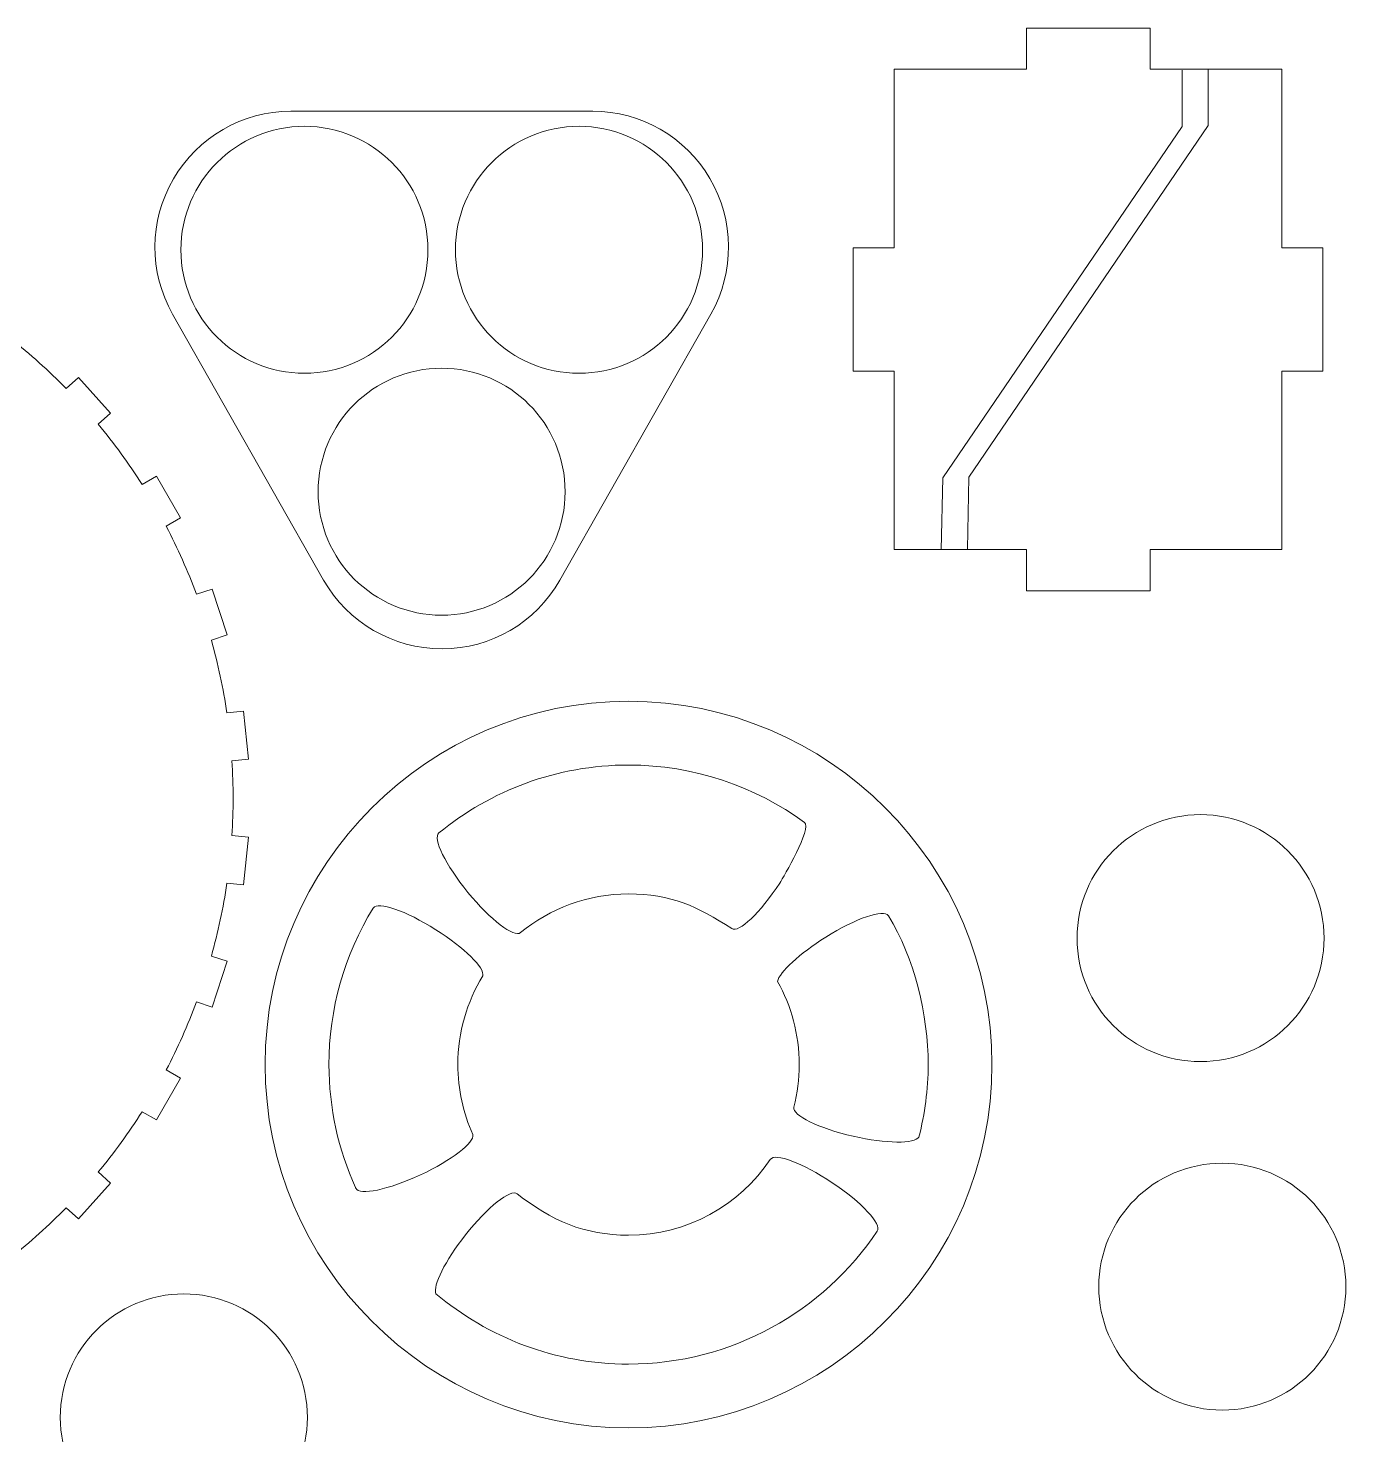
# Model space of a CAD drawing. Header units: centimetres. Extents: x -259 to 261, y 17 to 228.
# Drawn here: x -110.03 to -100.43, y 102.9 to 113.15 of the extents above; entities that cross this region are included whole.
import ezdxf

# ---------------------------------------------------------------- set-up
doc = ezdxf.new("R2010")
doc.units = ezdxf.units.CM
doc.header["$MEASUREMENT"] = 0
doc.layers.add('layer 1', color=7, linetype='Continuous')

msp = doc.modelspace()

# ---------------------------------------------------------------- linework, layer by layer
at = {"layer": 'layer 1', "color": 250, "lineweight": 9}
for points, knots in [([(-100.89991, 111.5493), (-100.89991, 111.5493), (-100.89991, 112.8493), (-100.89991, 112.8493), (-100.89991, 112.8493), (-100.89991, 112.8493), (-101.85894, 112.8493), (-101.85894, 112.8493), (-101.85894, 112.8493), (-101.85894, 112.8493), (-101.85894, 113.14931), (-101.85894, 113.14931), (-101.85894, 113.14931), (-101.85894, 113.14931), (-102.75894, 113.14931), (-102.75894, 113.14931), (-102.75894, 113.14931), (-102.75894, 113.14931), (-102.75894, 112.8493), (-102.75894, 112.8493), (-102.75894, 112.8493), (-102.75894, 112.8493), (-103.72298, 112.8493), (-103.72298, 112.8493), (-103.72298, 112.8493), (-103.72298, 112.8493), (-103.72298, 111.5493), (-103.72298, 111.5493), (-103.72298, 111.5493), (-103.72298, 111.5493), (-104.02298, 111.5493), (-104.02298, 111.5493), (-104.02298, 111.5493), (-104.02298, 111.5493), (-104.02298, 110.6493), (-104.02298, 110.6493), (-104.02298, 110.6493), (-104.02298, 110.6493), (-103.72298, 110.6493), (-103.72298, 110.6493), (-103.72298, 110.6493), (-103.72298, 110.6493), (-103.72298, 109.3493), (-103.72298, 109.3493), (-103.72298, 109.3493), (-103.72298, 109.3493), (-102.75894, 109.3493), (-102.75894, 109.3493), (-102.75894, 109.3493), (-102.75894, 109.3493), (-102.75894, 109.04931), (-102.75894, 109.04931), (-102.75894, 109.04931), (-102.75894, 109.04931), (-101.85894, 109.04931), (-101.85894, 109.04931), (-101.85894, 109.04931), (-101.85894, 109.04931), (-101.85894, 109.3493), (-101.85894, 109.3493), (-101.85894, 109.3493), (-101.85894, 109.3493), (-100.89991, 109.3493), (-100.89991, 109.3493), (-100.89991, 109.3493), (-100.89991, 109.3493), (-100.89991, 110.6493), (-100.89991, 110.6493), (-100.89991, 110.6493), (-100.89991, 110.6493), (-100.59991, 110.6493), (-100.59991, 110.6493), (-100.59991, 110.6493), (-100.59991, 110.6493), (-100.59991, 111.5493), (-100.59991, 111.5493), (-100.59991, 111.5493), (-100.59991, 111.5493), (-100.89991, 111.5493), (-100.89991, 111.5493)], [0, 0, 0, 0, 0.04761905, 0.04761905, 0.04761905, 0.04761905, 0.0952381, 0.0952381, 0.0952381, 0.0952381, 0.14285714, 0.14285714, 0.14285714, 0.14285714, 0.19047619, 0.19047619, 0.19047619, 0.19047619, 0.23809524, 0.23809524, 0.23809524, 0.23809524, 0.28571429, 0.28571429, 0.28571429, 0.28571429, 0.33333333, 0.33333333, 0.33333333, 0.33333333, 0.38095238, 0.38095238, 0.38095238, 0.38095238, 0.42857143, 0.42857143, 0.42857143, 0.42857143, 0.47619048, 0.47619048, 0.47619048, 0.47619048, 0.52380952, 0.52380952, 0.52380952, 0.52380952, 0.57142857, 0.57142857, 0.57142857, 0.57142857, 0.61904762, 0.61904762, 0.61904762, 0.61904762, 0.66666667, 0.66666667, 0.66666667, 0.66666667, 0.71428571, 0.71428571, 0.71428571, 0.71428571, 0.76190476, 0.76190476, 0.76190476, 0.76190476, 0.80952381, 0.80952381, 0.80952381, 0.80952381, 0.85714286, 0.85714286, 0.85714286, 0.85714286, 0.9047619, 0.9047619, 0.9047619, 0.9047619, 1, 1, 1, 1]), ([(-107.88138, 109.1263), (-107.70474, 108.81631), (-107.37511, 108.62519), (-107.01833, 108.62589), (-107.01833, 108.62589), (-106.66155, 108.62659), (-106.33459, 108.81562), (-106.15916, 109.1263), (-106.15916, 109.1263), (-106.15916, 109.1263), (-105.05916, 111.0655), (-105.05916, 111.0655), (-105.05916, 111.0655), (-104.8857, 111.37263), (-104.88854, 111.74881), (-105.06664, 112.05328), (-105.06664, 112.05328), (-105.24473, 112.35775), (-105.56754, 112.54462), (-105.92027, 112.54396), (-105.92027, 112.54396), (-105.92027, 112.54396), (-108.12027, 112.54396), (-108.12027, 112.54396), (-108.12027, 112.54396), (-108.473, 112.5433), (-108.7988, 112.35522), (-108.97576, 112.0501), (-108.97576, 112.0501), (-109.15272, 111.74497), (-109.15598, 111.37198), (-108.98138, 111.0655), (-108.98138, 111.0655), (-108.98138, 111.0655), (-107.88138, 109.1263), (-107.88138, 109.1263)], [0, 0, 0, 0, 0.1, 0.1, 0.1, 0.1, 0.2, 0.2, 0.2, 0.2, 0.3, 0.3, 0.3, 0.3, 0.4, 0.4, 0.4, 0.4, 0.5, 0.5, 0.5, 0.5, 0.6, 0.6, 0.6, 0.6, 0.7, 0.7, 0.7, 0.7, 0.8, 0.8, 0.8, 0.8, 1, 1, 1, 1]), ([(-110.37427, 111.19019), (-110.37427, 111.19019), (-110.0903, 110.98387), (-110.0903, 110.98387), (-110.0903, 110.98387), (-110.0903, 110.98387), (-110.16119, 110.8863), (-110.16119, 110.8863), (-110.16119, 110.8863), (-110.01912, 110.77388), (-109.88435, 110.65254), (-109.7577, 110.52299), (-109.7577, 110.52299), (-109.7577, 110.52299), (-109.66808, 110.6037), (-109.66808, 110.6037), (-109.66808, 110.6037), (-109.66808, 110.6037), (-109.43321, 110.34285), (-109.43321, 110.34285), (-109.43321, 110.34285), (-109.43321, 110.34285), (-109.52283, 110.26215), (-109.52283, 110.26215), (-109.52283, 110.26215), (-109.40725, 110.12265), (-109.30065, 109.97594), (-109.20371, 109.8229), (-109.20371, 109.8229), (-109.20371, 109.8229), (-109.09925, 109.8832), (-109.09925, 109.8832), (-109.09925, 109.8832), (-109.09925, 109.8832), (-108.92375, 109.57922), (-108.92375, 109.57922), (-108.92375, 109.57922), (-108.92375, 109.57922), (-109.02821, 109.51892), (-109.02821, 109.51892), (-109.02821, 109.51892), (-108.94414, 109.35845), (-108.87038, 109.19277), (-108.80737, 109.02291), (-108.80737, 109.02291), (-108.80737, 109.02291), (-108.69266, 109.06019), (-108.69266, 109.06019), (-108.69266, 109.06019), (-108.69266, 109.06019), (-108.5842, 108.72637), (-108.5842, 108.72637), (-108.5842, 108.72637), (-108.5842, 108.72637), (-108.6989, 108.6891), (-108.6989, 108.6891), (-108.6989, 108.6891), (-108.65005, 108.51464), (-108.61234, 108.33726), (-108.58602, 108.15801), (-108.58602, 108.15801), (-108.58602, 108.15801), (-108.46607, 108.17063), (-108.46607, 108.17063), (-108.46607, 108.17063), (-108.46607, 108.17063), (-108.42938, 107.82155), (-108.42938, 107.82155), (-108.42938, 107.82155), (-108.42938, 107.82155), (-108.54932, 107.80892), (-108.54932, 107.80892), (-108.54932, 107.80892), (-108.53781, 107.62812), (-108.53781, 107.44678), (-108.54932, 107.26599), (-108.54932, 107.26599), (-108.54932, 107.26599), (-108.42938, 107.25338), (-108.42938, 107.25338), (-108.42938, 107.25338), (-108.42938, 107.25338), (-108.46607, 106.90431), (-108.46607, 106.90431), (-108.46607, 106.90431), (-108.46607, 106.90431), (-108.58602, 106.91691), (-108.58602, 106.91691), (-108.58602, 106.91691), (-108.61234, 106.73767), (-108.65005, 106.56029), (-108.6989, 106.38584), (-108.6989, 106.38584), (-108.6989, 106.38584), (-108.5842, 106.34856), (-108.5842, 106.34856), (-108.5842, 106.34856), (-108.5842, 106.34856), (-108.69266, 106.01474), (-108.69266, 106.01474), (-108.69266, 106.01474), (-108.69266, 106.01474), (-108.80737, 106.05201), (-108.80737, 106.05201), (-108.80737, 106.05201), (-108.87038, 105.88217), (-108.94414, 105.71649), (-109.02821, 105.556), (-109.02821, 105.556), (-109.02821, 105.556), (-108.92375, 105.4957), (-108.92375, 105.4957), (-108.92375, 105.4957), (-108.92375, 105.4957), (-109.09925, 105.19173), (-109.09925, 105.19173), (-109.09925, 105.19173), (-109.09925, 105.19173), (-109.20371, 105.25203), (-109.20371, 105.25203), (-109.20371, 105.25203), (-109.30065, 105.09899), (-109.40725, 104.95228), (-109.52283, 104.81279), (-109.52283, 104.81279), (-109.52283, 104.81279), (-109.43321, 104.73208), (-109.43321, 104.73208), (-109.43321, 104.73208), (-109.43321, 104.73208), (-109.66808, 104.47124), (-109.66808, 104.47124), (-109.66808, 104.47124), (-109.66808, 104.47124), (-109.7577, 104.55193), (-109.7577, 104.55193), (-109.7577, 104.55193), (-109.88435, 104.4224), (-110.01912, 104.30105), (-110.16119, 104.18864), (-110.16119, 104.18864), (-110.16119, 104.18864), (-110.0903, 104.09106), (-110.0903, 104.09106), (-110.0903, 104.09106), (-110.0903, 104.09106), (-110.37427, 103.88475), (-110.37427, 103.88475), (-110.37427, 103.88475), (-110.37427, 103.88475), (-110.44516, 103.98232), (-110.44516, 103.98232), (-110.44516, 103.98232), (-110.59597, 103.88195), (-110.75303, 103.79127), (-110.91536, 103.71084), (-110.91536, 103.71084), (-110.91536, 103.71084), (-110.86631, 103.60067), (-110.86631, 103.60067), (-110.86631, 103.60067), (-110.86631, 103.60067), (-111.18696, 103.4579), (-111.18696, 103.4579), (-111.18696, 103.4579), (-111.18696, 103.4579), (-111.23602, 103.56808), (-111.23602, 103.56808), (-111.23602, 103.56808), (-111.4044, 103.50126), (-111.57687, 103.44522), (-111.75238, 103.4003), (-111.75238, 103.4003), (-111.75238, 103.4003), (-111.72731, 103.28233), (-111.72731, 103.28233), (-111.72731, 103.28233), (-111.72731, 103.28233), (-112.07064, 103.20936), (-112.07064, 103.20936), (-112.07064, 103.20936), (-112.07064, 103.20936), (-112.09572, 103.32733), (-112.09572, 103.32733), (-112.09572, 103.32733), (-112.27432, 103.29698), (-112.45468, 103.27802), (-112.63569, 103.27057), (-112.63569, 103.27057), (-112.63569, 103.27057), (-112.63569, 103.14997), (-112.63569, 103.14997), (-112.63569, 103.14997), (-112.63569, 103.14997), (-112.98669, 103.14997), (-112.98669, 103.14997), (-112.98669, 103.14997), (-112.98669, 103.14997), (-112.98669, 103.27057), (-112.98669, 103.27057), (-112.98669, 103.27057), (-113.1677, 103.27802), (-113.34805, 103.29698), (-113.52665, 103.32733), (-113.52665, 103.32733), (-113.52665, 103.32733), (-113.55174, 103.20936), (-113.55174, 103.20936), (-113.55174, 103.20936), (-113.55174, 103.20936), (-113.89506, 103.28233), (-113.89506, 103.28233), (-113.89506, 103.28233), (-113.89506, 103.28233), (-113.86999, 103.4003), (-113.86999, 103.4003), (-113.86999, 103.4003), (-114.0455, 103.44522), (-114.21797, 103.50126), (-114.38636, 103.56808), (-114.38636, 103.56808), (-114.38636, 103.56808), (-114.43542, 103.4579), (-114.43542, 103.4579), (-114.43542, 103.4579), (-114.43542, 103.4579), (-114.75607, 103.60067), (-114.75607, 103.60067), (-114.75607, 103.60067), (-114.75607, 103.60067), (-114.70702, 103.71084), (-114.70702, 103.71084), (-114.70702, 103.71084), (-114.86935, 103.79127), (-115.02641, 103.88195), (-115.17722, 103.98232), (-115.17722, 103.98232), (-115.17722, 103.98232), (-115.24811, 103.88475), (-115.24811, 103.88475), (-115.24811, 103.88475), (-115.24811, 103.88475), (-115.53208, 104.09106), (-115.53208, 104.09106), (-115.53208, 104.09106), (-115.53208, 104.09106), (-115.46119, 104.18864), (-115.46119, 104.18864), (-115.46119, 104.18864), (-115.60325, 104.30105), (-115.73802, 104.4224), (-115.86468, 104.55193), (-115.86468, 104.55193), (-115.86468, 104.55193), (-115.9543, 104.47124), (-115.9543, 104.47124), (-115.9543, 104.47124), (-115.9543, 104.47124), (-116.18916, 104.73208), (-116.18916, 104.73208), (-116.18916, 104.73208), (-116.18916, 104.73208), (-116.09954, 104.81279), (-116.09954, 104.81279), (-116.09954, 104.81279), (-116.21513, 104.95228), (-116.32172, 105.09899), (-116.41867, 105.25203), (-116.41867, 105.25203), (-116.41867, 105.25203), (-116.52313, 105.19173), (-116.52313, 105.19173), (-116.52313, 105.19173), (-116.52313, 105.19173), (-116.69863, 105.4957), (-116.69863, 105.4957), (-116.69863, 105.4957), (-116.69863, 105.4957), (-116.59417, 105.556), (-116.59417, 105.556), (-116.59417, 105.556), (-116.67823, 105.71649), (-116.75199, 105.88217), (-116.81501, 106.05201), (-116.81501, 106.05201), (-116.81501, 106.05201), (-116.92971, 106.01474), (-116.92971, 106.01474), (-116.92971, 106.01474), (-116.92971, 106.01474), (-117.03817, 106.34856), (-117.03817, 106.34856), (-117.03817, 106.34856), (-117.03817, 106.34856), (-116.92348, 106.38584), (-116.92348, 106.38584), (-116.92348, 106.38584), (-116.97233, 106.56029), (-117.01003, 106.73767), (-117.03636, 106.91691), (-117.03636, 106.91691), (-117.03636, 106.91691), (-117.15631, 106.90431), (-117.15631, 106.90431), (-117.15631, 106.90431), (-117.15631, 106.90431), (-117.193, 107.25338), (-117.193, 107.25338), (-117.193, 107.25338), (-117.193, 107.25338), (-117.07305, 107.26599), (-117.07305, 107.26599), (-117.07305, 107.26599), (-117.08456, 107.44679), (-117.08456, 107.62814), (-117.07305, 107.80894), (-117.07305, 107.80894), (-117.07305, 107.80894), (-117.193, 107.82155), (-117.193, 107.82155), (-117.193, 107.82155), (-117.193, 107.82155), (-117.15631, 108.17063), (-117.15631, 108.17063), (-117.15631, 108.17063), (-117.15631, 108.17063), (-117.03636, 108.15801), (-117.03636, 108.15801), (-117.03636, 108.15801), (-117.01003, 108.33726), (-116.97233, 108.51464), (-116.92348, 108.6891), (-116.92348, 108.6891), (-116.92348, 108.6891), (-117.03817, 108.72637), (-117.03817, 108.72637), (-117.03817, 108.72637), (-117.03817, 108.72637), (-116.92971, 109.06019), (-116.92971, 109.06019), (-116.92971, 109.06019), (-116.92971, 109.06019), (-116.81501, 109.02291), (-116.81501, 109.02291), (-116.81501, 109.02291), (-116.75199, 109.19277), (-116.67823, 109.35845), (-116.59417, 109.51892), (-116.59417, 109.51892), (-116.59417, 109.51892), (-116.69863, 109.57922), (-116.69863, 109.57922), (-116.69863, 109.57922), (-116.69863, 109.57922), (-116.52313, 109.8832), (-116.52313, 109.8832), (-116.52313, 109.8832), (-116.52313, 109.8832), (-116.41867, 109.8229), (-116.41867, 109.8229), (-116.41867, 109.8229), (-116.32172, 109.97594), (-116.21513, 110.12265), (-116.09954, 110.26215), (-116.09954, 110.26215), (-116.09954, 110.26215), (-116.18916, 110.34285), (-116.18916, 110.34285), (-116.18916, 110.34285), (-116.18916, 110.34285), (-115.9543, 110.6037), (-115.9543, 110.6037), (-115.9543, 110.6037), (-115.9543, 110.6037), (-115.86468, 110.52299), (-115.86468, 110.52299), (-115.86468, 110.52299), (-115.73802, 110.65254), (-115.60325, 110.77388), (-115.46119, 110.8863), (-115.46119, 110.8863), (-115.46119, 110.8863), (-115.53208, 110.98387), (-115.53208, 110.98387), (-115.53208, 110.98387), (-115.53208, 110.98387), (-115.24811, 111.19019), (-115.24811, 111.19019), (-115.24811, 111.19019), (-115.24811, 111.19019), (-115.17722, 111.09261), (-115.17722, 111.09261), (-115.17722, 111.09261), (-115.02641, 111.19298), (-114.86935, 111.28366), (-114.70702, 111.36408), (-114.70702, 111.36408), (-114.70702, 111.36408), (-114.75607, 111.47426), (-114.75607, 111.47426), (-114.75607, 111.47426), (-114.75607, 111.47426), (-114.43542, 111.61703), (-114.43542, 111.61703), (-114.43542, 111.61703), (-114.43542, 111.61703), (-114.38636, 111.50685), (-114.38636, 111.50685), (-114.38636, 111.50685), (-114.21797, 111.57366), (-114.0455, 111.62971), (-113.86999, 111.67462), (-113.86999, 111.67462), (-113.86999, 111.67462), (-113.89506, 111.7926), (-113.89506, 111.7926), (-113.89506, 111.7926), (-113.89506, 111.7926), (-113.55174, 111.86558), (-113.55174, 111.86558), (-113.55174, 111.86558), (-113.55174, 111.86558), (-113.52665, 111.74761), (-113.52665, 111.74761), (-113.52665, 111.74761), (-113.34805, 111.77796), (-113.1677, 111.79691), (-112.98669, 111.80435), (-112.98669, 111.80435), (-112.98669, 111.80435), (-112.98669, 111.92497), (-112.98669, 111.92497), (-112.98669, 111.92497), (-112.98669, 111.92497), (-112.63569, 111.92497), (-112.63569, 111.92497), (-112.63569, 111.92497), (-112.63569, 111.92497), (-112.63569, 111.80435), (-112.63569, 111.80435), (-112.63569, 111.80435), (-112.45468, 111.79691), (-112.27432, 111.77796), (-112.09572, 111.74761), (-112.09572, 111.74761), (-112.09572, 111.74761), (-112.07064, 111.86558), (-112.07064, 111.86558), (-112.07064, 111.86558), (-112.07064, 111.86558), (-111.72731, 111.7926), (-111.72731, 111.7926), (-111.72731, 111.7926), (-111.72731, 111.7926), (-111.75238, 111.67462), (-111.75238, 111.67462), (-111.75238, 111.67462), (-111.57687, 111.62971), (-111.4044, 111.57366), (-111.23602, 111.50685), (-111.23602, 111.50685), (-111.23602, 111.50685), (-111.18696, 111.61703), (-111.18696, 111.61703), (-111.18696, 111.61703), (-111.18696, 111.61703), (-110.86631, 111.47426), (-110.86631, 111.47426), (-110.86631, 111.47426), (-110.86631, 111.47426), (-110.91536, 111.36408), (-110.91536, 111.36408), (-110.91536, 111.36408), (-110.75303, 111.28366), (-110.59597, 111.19298), (-110.44516, 111.09261), (-110.44516, 111.09261), (-110.44516, 111.09261), (-110.37427, 111.19019), (-110.37427, 111.19019)], [0, 0, 0, 0, 0.00826446, 0.00826446, 0.00826446, 0.00826446, 0.01652893, 0.01652893, 0.01652893, 0.01652893, 0.02479339, 0.02479339, 0.02479339, 0.02479339, 0.03305785, 0.03305785, 0.03305785, 0.03305785, 0.04132231, 0.04132231, 0.04132231, 0.04132231, 0.04958678, 0.04958678, 0.04958678, 0.04958678, 0.05785124, 0.05785124, 0.05785124, 0.05785124, 0.0661157, 0.0661157, 0.0661157, 0.0661157, 0.07438017, 0.07438017, 0.07438017, 0.07438017, 0.08264463, 0.08264463, 0.08264463, 0.08264463, 0.09090909, 0.09090909, 0.09090909, 0.09090909, 0.09917355, 0.09917355, 0.09917355, 0.09917355, 0.10743802, 0.10743802, 0.10743802, 0.10743802, 0.11570248, 0.11570248, 0.11570248, 0.11570248, 0.12396694, 0.12396694, 0.12396694, 0.12396694, 0.1322314, 0.1322314, 0.1322314, 0.1322314, 0.14049587, 0.14049587, 0.14049587, 0.14049587, 0.14876033, 0.14876033, 0.14876033, 0.14876033, 0.15702479, 0.15702479, 0.15702479, 0.15702479, 0.16528926, 0.16528926, 0.16528926, 0.16528926, 0.17355372, 0.17355372, 0.17355372, 0.17355372, 0.18181818, 0.18181818, 0.18181818, 0.18181818, 0.19008264, 0.19008264, 0.19008264, 0.19008264, 0.19834711, 0.19834711, 0.19834711, 0.19834711, 0.20661157, 0.20661157, 0.20661157, 0.20661157, 0.21487603, 0.21487603, 0.21487603, 0.21487603, 0.2231405, 0.2231405, 0.2231405, 0.2231405, 0.23140496, 0.23140496, 0.23140496, 0.23140496, 0.23966942, 0.23966942, 0.23966942, 0.23966942, 0.24793388, 0.24793388, 0.24793388, 0.24793388, 0.25619835, 0.25619835, 0.25619835, 0.25619835, 0.26446281, 0.26446281, 0.26446281, 0.26446281, 0.27272727, 0.27272727, 0.27272727, 0.27272727, 0.28099174, 0.28099174, 0.28099174, 0.28099174, 0.2892562, 0.2892562, 0.2892562, 0.2892562, 0.29752066, 0.29752066, 0.29752066, 0.29752066, 0.30578512, 0.30578512, 0.30578512, 0.30578512, 0.31404959, 0.31404959, 0.31404959, 0.31404959, 0.32231405, 0.32231405, 0.32231405, 0.32231405, 0.33057851, 0.33057851, 0.33057851, 0.33057851, 0.33884298, 0.33884298, 0.33884298, 0.33884298, 0.34710744, 0.34710744, 0.34710744, 0.34710744, 0.3553719, 0.3553719, 0.3553719, 0.3553719, 0.36363636, 0.36363636, 0.36363636, 0.36363636, 0.37190083, 0.37190083, 0.37190083, 0.37190083, 0.38016529, 0.38016529, 0.38016529, 0.38016529, 0.38842975, 0.38842975, 0.38842975, 0.38842975, 0.39669421, 0.39669421, 0.39669421, 0.39669421, 0.40495868, 0.40495868, 0.40495868, 0.40495868, 0.41322314, 0.41322314, 0.41322314, 0.41322314, 0.4214876, 0.4214876, 0.4214876, 0.4214876, 0.42975207, 0.42975207, 0.42975207, 0.42975207, 0.43801653, 0.43801653, 0.43801653, 0.43801653, 0.44628099, 0.44628099, 0.44628099, 0.44628099, 0.45454545, 0.45454545, 0.45454545, 0.45454545, 0.46280992, 0.46280992, 0.46280992, 0.46280992, 0.47107438, 0.47107438, 0.47107438, 0.47107438, 0.47933884, 0.47933884, 0.47933884, 0.47933884, 0.48760331, 0.48760331, 0.48760331, 0.48760331, 0.49586777, 0.49586777, 0.49586777, 0.49586777, 0.50413223, 0.50413223, 0.50413223, 0.50413223, 0.51239669, 0.51239669, 0.51239669, 0.51239669, 0.52066116, 0.52066116, 0.52066116, 0.52066116, 0.52892562, 0.52892562, 0.52892562, 0.52892562, 0.53719008, 0.53719008, 0.53719008, 0.53719008, 0.54545455, 0.54545455, 0.54545455, 0.54545455, 0.55371901, 0.55371901, 0.55371901, 0.55371901, 0.56198347, 0.56198347, 0.56198347, 0.56198347, 0.57024793, 0.57024793, 0.57024793, 0.57024793, 0.5785124, 0.5785124, 0.5785124, 0.5785124, 0.58677686, 0.58677686, 0.58677686, 0.58677686, 0.59504132, 0.59504132, 0.59504132, 0.59504132, 0.60330579, 0.60330579, 0.60330579, 0.60330579, 0.61157025, 0.61157025, 0.61157025, 0.61157025, 0.61983471, 0.61983471, 0.61983471, 0.61983471, 0.62809917, 0.62809917, 0.62809917, 0.62809917, 0.63636364, 0.63636364, 0.63636364, 0.63636364, 0.6446281, 0.6446281, 0.6446281, 0.6446281, 0.65289256, 0.65289256, 0.65289256, 0.65289256, 0.66115702, 0.66115702, 0.66115702, 0.66115702, 0.66942149, 0.66942149, 0.66942149, 0.66942149, 0.67768595, 0.67768595, 0.67768595, 0.67768595, 0.68595041, 0.68595041, 0.68595041, 0.68595041, 0.69421488, 0.69421488, 0.69421488, 0.69421488, 0.70247934, 0.70247934, 0.70247934, 0.70247934, 0.7107438, 0.7107438, 0.7107438, 0.7107438, 0.71900826, 0.71900826, 0.71900826, 0.71900826, 0.72727273, 0.72727273, 0.72727273, 0.72727273, 0.73553719, 0.73553719, 0.73553719, 0.73553719, 0.74380165, 0.74380165, 0.74380165, 0.74380165, 0.75206612, 0.75206612, 0.75206612, 0.75206612, 0.76033058, 0.76033058, 0.76033058, 0.76033058, 0.76859504, 0.76859504, 0.76859504, 0.76859504, 0.7768595, 0.7768595, 0.7768595, 0.7768595, 0.78512397, 0.78512397, 0.78512397, 0.78512397, 0.79338843, 0.79338843, 0.79338843, 0.79338843, 0.80165289, 0.80165289, 0.80165289, 0.80165289, 0.80991736, 0.80991736, 0.80991736, 0.80991736, 0.81818182, 0.81818182, 0.81818182, 0.81818182, 0.82644628, 0.82644628, 0.82644628, 0.82644628, 0.83471074, 0.83471074, 0.83471074, 0.83471074, 0.84297521, 0.84297521, 0.84297521, 0.84297521, 0.85123967, 0.85123967, 0.85123967, 0.85123967, 0.85950413, 0.85950413, 0.85950413, 0.85950413, 0.8677686, 0.8677686, 0.8677686, 0.8677686, 0.87603306, 0.87603306, 0.87603306, 0.87603306, 0.88429752, 0.88429752, 0.88429752, 0.88429752, 0.89256198, 0.89256198, 0.89256198, 0.89256198, 0.90082645, 0.90082645, 0.90082645, 0.90082645, 0.90909091, 0.90909091, 0.90909091, 0.90909091, 0.91735537, 0.91735537, 0.91735537, 0.91735537, 0.92561983, 0.92561983, 0.92561983, 0.92561983, 0.9338843, 0.9338843, 0.9338843, 0.9338843, 0.94214876, 0.94214876, 0.94214876, 0.94214876, 0.95041322, 0.95041322, 0.95041322, 0.95041322, 0.95867769, 0.95867769, 0.95867769, 0.95867769, 0.96694215, 0.96694215, 0.96694215, 0.96694215, 0.97520661, 0.97520661, 0.97520661, 0.97520661, 0.98347107, 0.98347107, 0.98347107, 0.98347107, 1, 1, 1, 1]), ([(-105.65924, 102.94753), (-104.20077, 102.94753), (-103.01117, 104.13709), (-103.01117, 105.5956), (-103.01117, 105.5956), (-103.01117, 107.05407), (-104.20077, 108.24363), (-105.65924, 108.24363), (-105.65924, 108.24363), (-107.11775, 108.24363), (-108.30731, 107.05407), (-108.30731, 105.5956), (-108.30731, 105.5956), (-108.30731, 104.13709), (-107.11775, 102.94753), (-105.65924, 102.94753)], [0, 0, 0, 0, 0.2, 0.2, 0.2, 0.2, 0.4, 0.4, 0.4, 0.4, 0.6, 0.6, 0.6, 0.6, 1, 1, 1, 1]), ([(-105.65924, 106.83913), (-105.95744, 106.83913), (-106.23172, 106.73324), (-106.44636, 106.55714), (-106.44636, 106.55714), (-106.49364, 106.51843), (-106.66508, 106.64968), (-106.82928, 106.85027), (-106.82928, 106.85027), (-106.99348, 107.05087), (-107.08827, 107.24486), (-107.04099, 107.28356), (-107.04099, 107.28356), (-106.66419, 107.5927), (-106.18273, 107.7786), (-105.65924, 107.7786), (-105.65924, 107.7786), (-105.18093, 107.7786), (-104.7377, 107.62339), (-104.37734, 107.3608), (-104.37734, 107.3608), (-104.32086, 107.31963), (-104.53031, 106.96104), (-104.55803, 106.91861), (-104.55803, 106.91861), (-104.69981, 106.70159), (-104.85621, 106.55276), (-104.90736, 106.58617), (-104.90736, 106.58617), (-105.15592, 106.7488), (-105.34957, 106.83913), (-105.65924, 106.83913)], [0, 0, 0, 0, 0.11111111, 0.11111111, 0.11111111, 0.11111111, 0.22222222, 0.22222222, 0.22222222, 0.22222222, 0.33333333, 0.33333333, 0.33333333, 0.33333333, 0.44444444, 0.44444444, 0.44444444, 0.44444444, 0.55555556, 0.55555556, 0.55555556, 0.55555556, 0.66666667, 0.66666667, 0.66666667, 0.66666667, 0.77777778, 0.77777778, 0.77777778, 0.77777778, 1, 1, 1, 1]), ([(-100.59146, 106.51691), (-100.59146, 107.01396), (-100.9944, 107.4169), (-101.49146, 107.41691), (-101.49146, 107.41691), (-101.98851, 107.41691), (-102.39146, 107.01396), (-102.39146, 106.51691), (-102.39146, 106.51691), (-102.39146, 106.01985), (-101.98852, 105.61691), (-101.49146, 105.61691), (-101.49146, 105.61691), (-100.99441, 105.6169), (-100.59146, 106.01984), (-100.59146, 106.51691)], [0, 0, 0, 0, 0.2, 0.2, 0.2, 0.2, 0.4, 0.4, 0.4, 0.4, 0.6, 0.6, 0.6, 0.6, 1, 1, 1, 1]), ([(-107.64856, 104.70007), (-107.77326, 104.97328), (-107.84228, 105.27664), (-107.84228, 105.5956), (-107.84228, 105.5956), (-107.84228, 105.99253), (-107.73095, 106.39902), (-107.51938, 106.73574), (-107.51938, 106.73574), (-107.48676, 106.78739), (-107.28263, 106.71708), (-107.06344, 106.57867), (-107.06344, 106.57867), (-106.85386, 106.44633), (-106.70533, 106.299), (-106.72132, 106.24124), (-106.72132, 106.24124), (-106.8364, 106.05285), (-106.9028, 105.83172), (-106.9028, 105.59559), (-106.9028, 105.59559), (-106.9028, 105.41389), (-106.86348, 105.24109), (-106.7938, 105.08485), (-106.7938, 105.08485), (-106.78159, 105.02632), (-106.9475, 104.89799), (-107.17443, 104.7922), (-107.17443, 104.7922), (-107.40938, 104.68266), (-107.62079, 104.63874), (-107.64659, 104.69413), (-107.64659, 104.69413), (-107.64747, 104.69601), (-107.64813, 104.69801), (-107.64856, 104.70007)], [0, 0, 0, 0, 0.1, 0.1, 0.1, 0.1, 0.2, 0.2, 0.2, 0.2, 0.3, 0.3, 0.3, 0.3, 0.4, 0.4, 0.4, 0.4, 0.5, 0.5, 0.5, 0.5, 0.6, 0.6, 0.6, 0.6, 0.7, 0.7, 0.7, 0.7, 0.8, 0.8, 0.8, 0.8, 1, 1, 1, 1]), ([(-104.41568, 105.59559), (-104.41568, 105.81532), (-104.47319, 106.02206), (-104.57391, 106.20152), (-104.57391, 106.20152), (-104.56162, 106.26802), (-104.41329, 106.40452), (-104.22273, 106.52411), (-104.22273, 106.52411), (-104.00315, 106.6619), (-103.79882, 106.73164), (-103.76636, 106.67989), (-103.76636, 106.67989), (-103.57563, 106.37552), (-103.4762, 105.95334), (-103.4762, 105.5956), (-103.4762, 105.5956), (-103.4762, 105.41343), (-103.50062, 105.23682), (-103.543, 105.06748), (-103.543, 105.06748), (-103.57544, 105.01676), (-103.78191, 105.01823), (-104.02147, 105.07288), (-104.02147, 105.07288), (-104.27421, 105.13055), (-104.46807, 105.22559), (-104.45449, 105.28516), (-104.45449, 105.28516), (-104.43032, 105.39218), (-104.41568, 105.48512), (-104.41568, 105.59559)], [0, 0, 0, 0, 0.11111111, 0.11111111, 0.11111111, 0.11111111, 0.22222222, 0.22222222, 0.22222222, 0.22222222, 0.33333333, 0.33333333, 0.33333333, 0.33333333, 0.44444444, 0.44444444, 0.44444444, 0.44444444, 0.55555556, 0.55555556, 0.55555556, 0.55555556, 0.66666667, 0.66666667, 0.66666667, 0.66666667, 0.77777778, 0.77777778, 0.77777778, 0.77777778, 1, 1, 1, 1]), ([(-106.47022, 104.65366), (-106.5182, 104.69148), (-106.68719, 104.5571), (-106.84766, 104.3535), (-106.84766, 104.3535), (-106.99507, 104.16646), (-107.08649, 103.98312), (-107.06278, 103.92571), (-107.06278, 103.92571), (-106.68284, 103.60573), (-106.19288, 103.41256), (-105.65924, 103.41256), (-105.65924, 103.41256), (-104.90563, 103.41256), (-104.23909, 103.79783), (-103.84662, 104.38149), (-103.84662, 104.38149), (-103.81262, 104.43227), (-103.95966, 104.59036), (-104.17504, 104.73462), (-104.17504, 104.73462), (-104.39042, 104.87887), (-104.59257, 104.95466), (-104.62658, 104.90391), (-104.62658, 104.90391), (-104.85026, 104.5715), (-105.22995, 104.35203), (-105.65924, 104.35203), (-105.65924, 104.35203), (-105.98135, 104.35203), (-106.22163, 104.45811), (-106.47022, 104.65366)], [0, 0, 0, 0, 0.11111111, 0.11111111, 0.11111111, 0.11111111, 0.22222222, 0.22222222, 0.22222222, 0.22222222, 0.33333333, 0.33333333, 0.33333333, 0.33333333, 0.44444444, 0.44444444, 0.44444444, 0.44444444, 0.55555556, 0.55555556, 0.55555556, 0.55555556, 0.66666667, 0.66666667, 0.66666667, 0.66666667, 0.77777778, 0.77777778, 0.77777778, 0.77777778, 1, 1, 1, 1]), ([(-100.43268, 103.97686), (-100.43268, 104.47391), (-100.83562, 104.87685), (-101.33268, 104.87686), (-101.33268, 104.87686), (-101.82973, 104.87686), (-102.23268, 104.47391), (-102.23268, 103.97686), (-102.23268, 103.97686), (-102.23268, 103.4798), (-101.82974, 103.07686), (-101.33268, 103.07686), (-101.33268, 103.07686), (-100.83563, 103.07685), (-100.43268, 103.47979), (-100.43268, 103.97686)], [0, 0, 0, 0, 0.2, 0.2, 0.2, 0.2, 0.4, 0.4, 0.4, 0.4, 0.6, 0.6, 0.6, 0.6, 1, 1, 1, 1]), ([(-107.99974, 103.02434), (-107.99974, 103.52139), (-108.40268, 103.92433), (-108.89974, 103.92434), (-108.89974, 103.92434), (-109.39679, 103.92434), (-109.79974, 103.52139), (-109.79974, 103.02434), (-109.79974, 103.02434), (-109.79974, 102.52728), (-109.3968, 102.12434), (-108.89974, 102.12434), (-108.89974, 102.12434), (-108.40269, 102.12433), (-107.99974, 102.52727), (-107.99974, 103.02434)], [0, 0, 0, 0, 0.2, 0.2, 0.2, 0.2, 0.4, 0.4, 0.4, 0.4, 0.6, 0.6, 0.6, 0.6, 1, 1, 1, 1])]:
    msp.add_open_spline(points, degree=3, knots=knots, dxfattribs=at)
at = {"layer": 'layer 1', "color": 2, "lineweight": 9}
for points, knots in [([(-103.38037, 109.34736), (-103.38037, 109.34736), (-103.36898, 109.87122), (-103.36898, 109.87122), (-103.36898, 109.87122), (-103.36898, 109.87122), (-101.62656, 112.4336), (-101.62656, 112.4336), (-101.62656, 112.4336), (-101.62656, 112.4336), (-101.62656, 112.84358), (-101.62656, 112.84358)], [0, 0, 0, 0, 0.25, 0.25, 0.25, 0.25, 0.5, 0.5, 0.5, 0.5, 1, 1, 1, 1]), ([(-103.19057, 109.35305), (-103.19057, 109.35305), (-103.17918, 109.87691), (-103.17918, 109.87691), (-103.17918, 109.87691), (-103.17918, 109.87691), (-101.43676, 112.43929), (-101.43676, 112.43929), (-101.43676, 112.43929), (-101.43676, 112.43929), (-101.43676, 112.84927), (-101.43676, 112.84927)], [0, 0, 0, 0, 0.25, 0.25, 0.25, 0.25, 0.5, 0.5, 0.5, 0.5, 1, 1, 1, 1]), ([(-108.92119, 111.53368), (-108.92119, 112.03073), (-108.51825, 112.43367), (-108.02119, 112.43368), (-108.02119, 112.43368), (-107.52414, 112.43368), (-107.12119, 112.03073), (-107.12119, 111.53368), (-107.12119, 111.53368), (-107.12119, 111.03662), (-107.52413, 110.63368), (-108.02119, 110.63368), (-108.02119, 110.63368), (-108.51824, 110.63367), (-108.92119, 111.03661), (-108.92119, 111.53368)], [0, 0, 0, 0, 0.2, 0.2, 0.2, 0.2, 0.4, 0.4, 0.4, 0.4, 0.6, 0.6, 0.6, 0.6, 1, 1, 1, 1]), ([(-105.12027, 111.53368), (-105.12027, 112.03073), (-105.52321, 112.43367), (-106.02027, 112.43368), (-106.02027, 112.43368), (-106.51732, 112.43368), (-106.92027, 112.03073), (-106.92027, 111.53368), (-106.92027, 111.53368), (-106.92027, 111.03662), (-106.51733, 110.63368), (-106.02027, 110.63368), (-106.02027, 110.63368), (-105.52322, 110.63367), (-105.12027, 111.03661), (-105.12027, 111.53368)], [0, 0, 0, 0, 0.2, 0.2, 0.2, 0.2, 0.4, 0.4, 0.4, 0.4, 0.6, 0.6, 0.6, 0.6, 1, 1, 1, 1]), ([(-107.92119, 109.77077), (-107.92119, 109.27371), (-107.51824, 108.87076), (-107.02119, 108.87077), (-107.02119, 108.87077), (-106.52413, 108.87077), (-106.12119, 109.27371), (-106.12119, 109.77077), (-106.12119, 109.77077), (-106.12119, 110.26782), (-106.52414, 110.67077), (-107.02119, 110.67077), (-107.02119, 110.67077), (-107.51825, 110.67077), (-107.92119, 110.26782), (-107.92119, 109.77077)], [0, 0, 0, 0, 0.2, 0.2, 0.2, 0.2, 0.4, 0.4, 0.4, 0.4, 0.6, 0.6, 0.6, 0.6, 1, 1, 1, 1])]:
    msp.add_open_spline(points, degree=3, knots=knots, dxfattribs=at)

doc.saveas('drawing.dxf')
